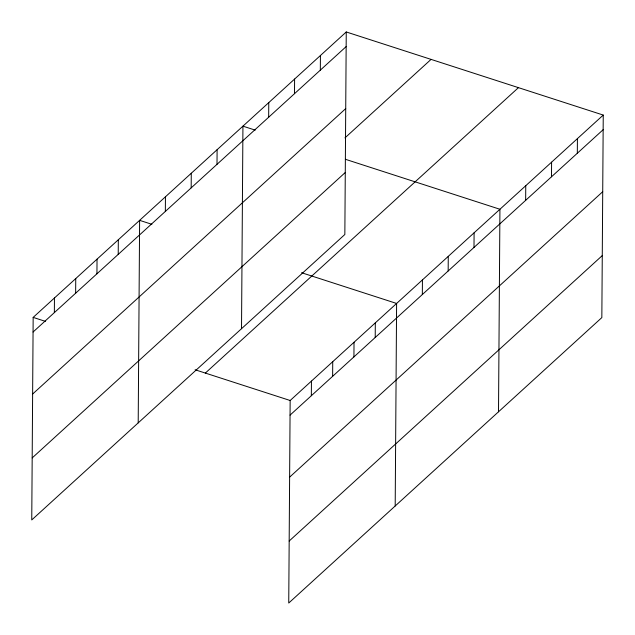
<?xml version="1.0" encoding="UTF-8"?>
<svg xmlns="http://www.w3.org/2000/svg" width="635" height="635" viewBox="0 0 635 635"><rect width="100%" height="100%" fill="white"/><g stroke="black" fill="none" stroke-linecap="round" stroke-linejoin="round"><path stroke-width="0.95" d="M346.258 31.964L33.163 317.397L31.75 519.93L344.845 234.498L346.258 31.964L603.25 115.07L601.837 317.603L288.742 603.036L290.155 400.502L603.25 115.07M54.356 312.618L54.451 297.982M75.644 293.203L75.748 278.574M96.933 273.796L97.036 259.167M118.221 254.389L118.324 239.76M138.2 422.886L139.621 220.345L151.868 224.306M165.346 211.431L165.449 196.802M191.175 187.881L191.278 173.252M217.003 164.33L217.106 149.701M241.522 328.692L242.935 126.159L255.191 130.119M268.668 117.237L268.772 102.608M294.497 93.686L294.6 79.057M311.34 395.724L311.444 381.095M320.326 70.144L320.429 55.507M332.629 376.317L332.732 361.68M353.925 356.902L354.028 342.273M375.214 337.495L375.317 322.866M395.192 505.992L396.605 303.451L301.577 272.725M422.339 294.537L422.434 279.908M448.167 270.986L448.27 256.357M473.996 247.444L474.099 232.807M498.515 411.797L499.928 209.264L345.408 159.29M525.653 200.343L525.756 185.714M551.49 176.792L551.593 162.163M577.318 153.249L577.421 138.62M33.06 332.026L346.154 46.593M32.631 394.033L345.726 108.601M344.964 137.882L431.07 59.388M32.187 457.922L345.281 172.49M205.343 373.078L518.446 87.646M290.052 415.131L603.147 129.699M289.616 477.139L602.718 191.707M289.171 541.028L602.266 255.595M33.163 317.397L45.41 321.358M195.12 369.768L290.155 400.502"/></g></svg>
